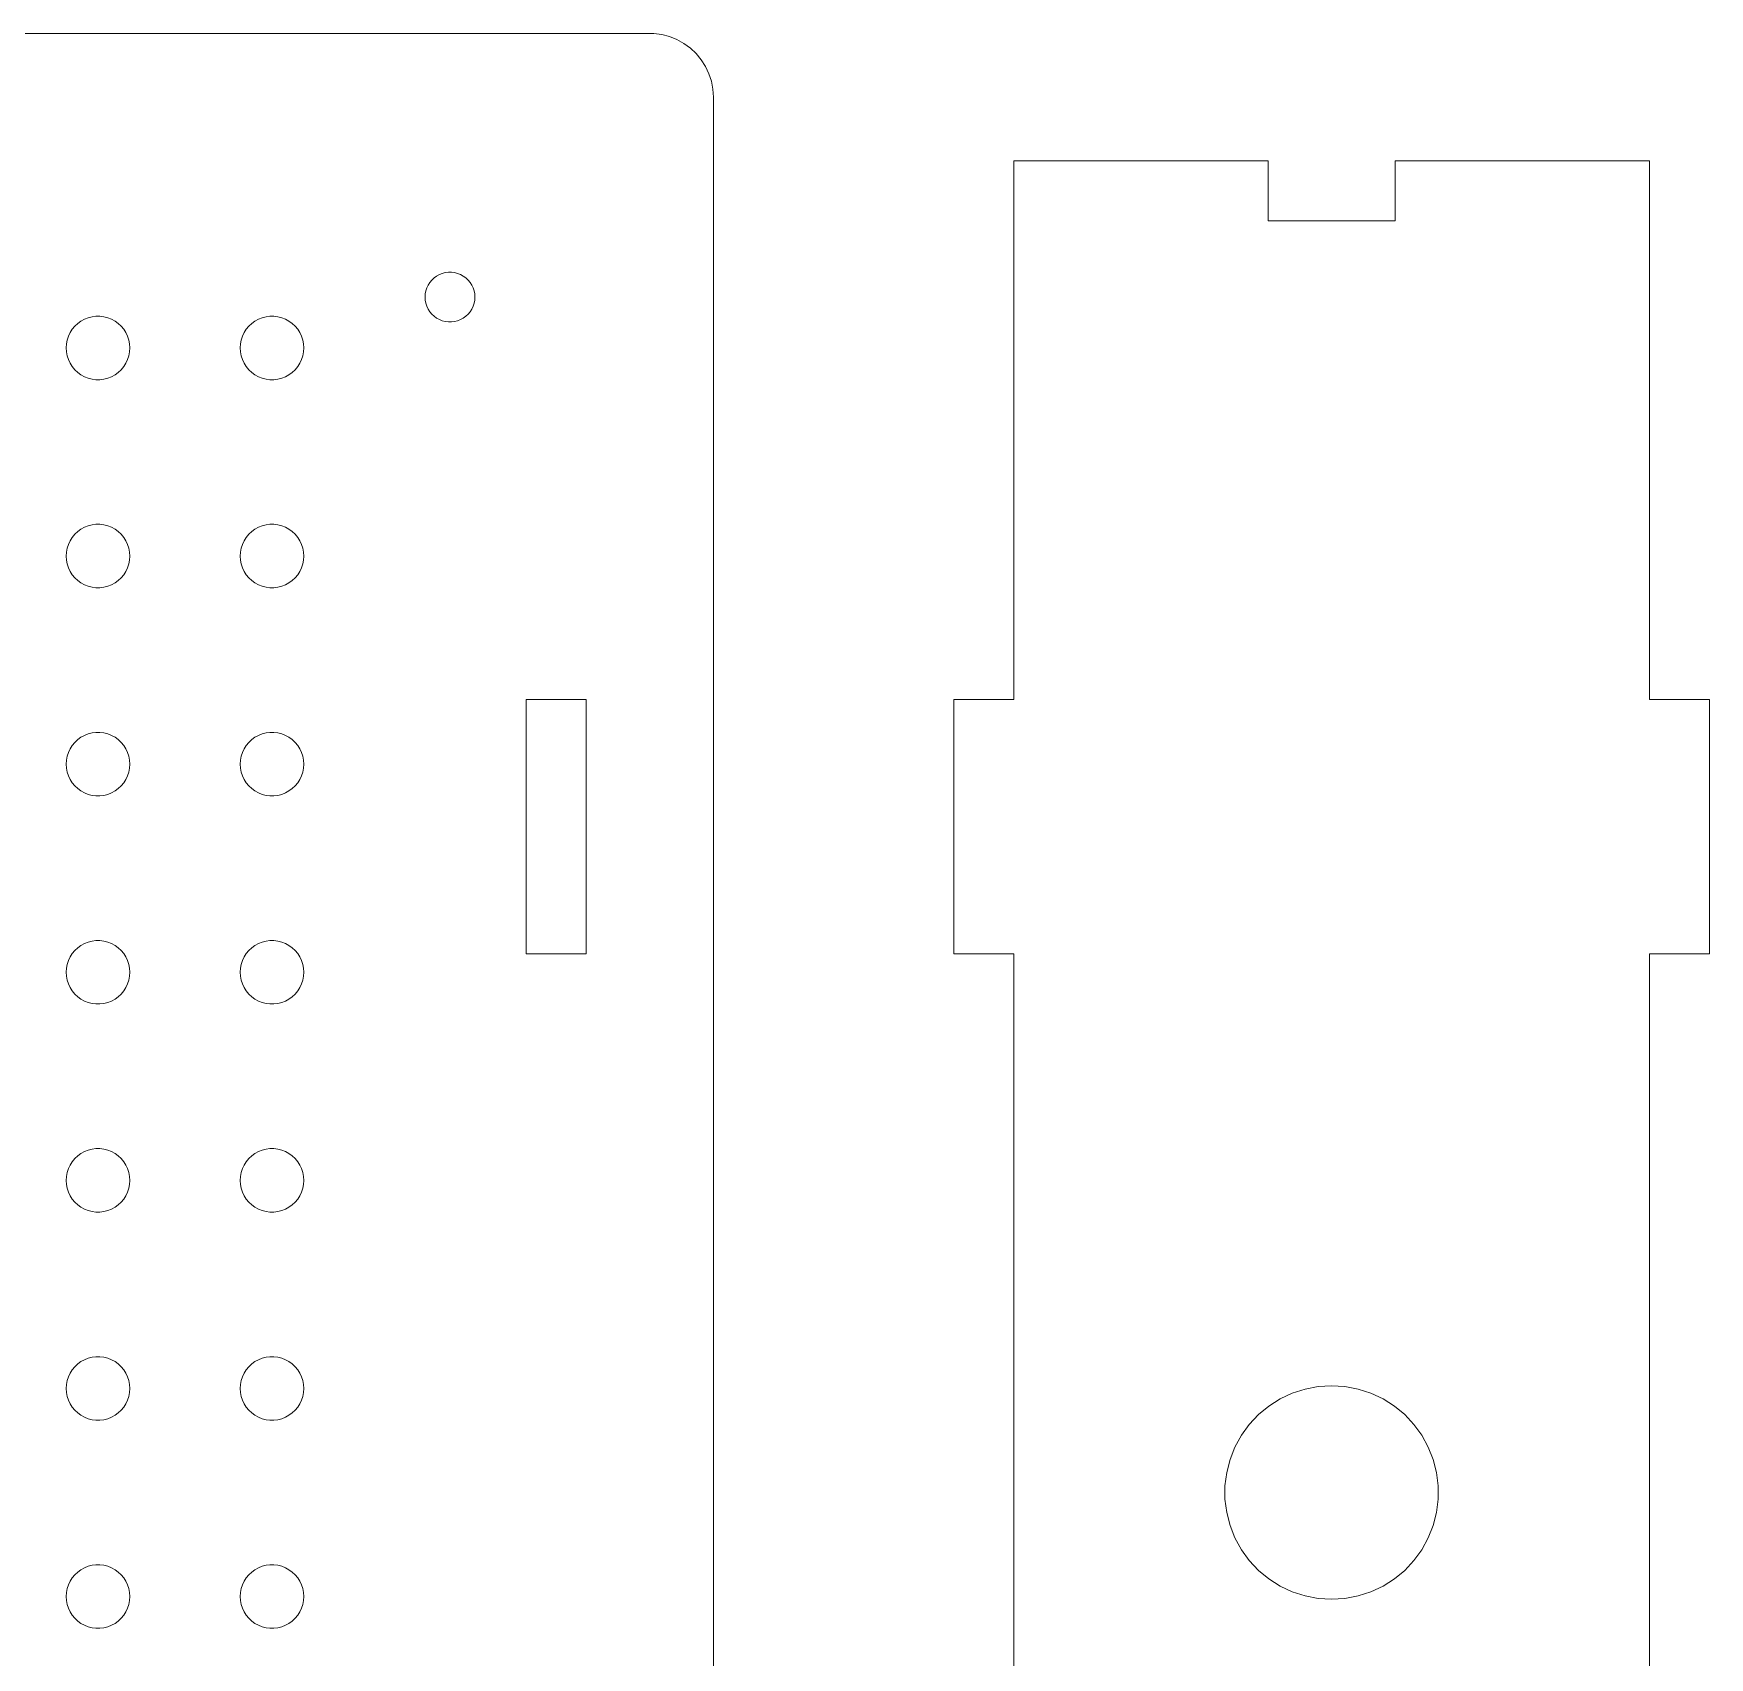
# Model space of a CAD drawing. Header units: millimetres. Extents: x -309 to 309, y -561 to 295.
# Drawn here: x 141.3 to 308.7, y -16.5 to 145.7 of the extents above; entities that cross this region are included whole.
import ezdxf

# ---------------------------------------------------------------- set-up
doc = ezdxf.new("R2010")
doc.units = ezdxf.units.MM
doc.layers.get('0').update_dxf_attribs({"linetype": 'CONTINUOUS', "lineweight": 0})

msp = doc.modelspace()

# ---------------------------------------------------------------- linework, layer by layer
for p, q in [((-202.85, 145.7), (202.85, 145.7)), ((202.85, 145.7), (202.85, 145.687)), ((202.85, 145.687), (203.249, 145.687)), ((203.249, 145.687), (204.04, 145.588)), ((204.04, 145.588), (204.812, 145.389)), ((204.812, 145.389), (205.554, 145.096)), ((205.554, 145.096), (206.253, 144.711)), ((206.253, 144.711), (206.898, 144.243)), ((206.898, 144.243), (207.479, 143.697)), ((207.479, 143.697), (207.987, 143.082)), ((207.987, 143.082), (208.415, 142.409)), ((208.415, 142.409), (208.754, 141.688)), ((208.754, 141.688), (209.001, 140.929)), ((209.001, 140.929), (209.15, 140.146)), ((209.15, 140.146), (209.2, 139.35)), ((209.2, 139.35), (209.2, -139.35)), ((239.2, 79.2), (239.2, 133)), ((239.2, 133), (264.6, 133)), ((264.6, 133), (264.6, 127)), ((277.3, 127), (277.3, 133)), ((277.3, 133), (302.7, 133)), ((302.7, 133), (302.7, 79.2)), ((264.6, 127), (277.3, 127)), ((180.566, 120.296), (180.699, 120.579)), ((180.699, 120.579), (180.866, 120.843)), ((180.866, 120.843), (181.065, 121.084)), ((181.065, 121.084), (181.293, 121.298)), ((181.293, 121.298), (181.546, 121.482)), ((181.546, 121.482), (181.82, 121.632)), ((181.82, 121.632), (182.111, 121.747)), ((182.111, 121.747), (182.414, 121.825)), ((182.414, 121.825), (182.724, 121.864)), ((182.724, 121.864), (183.036, 121.864)), ((183.036, 121.864), (183.346, 121.825)), ((183.346, 121.825), (183.649, 121.747)), ((183.649, 121.747), (183.94, 121.632)), ((183.94, 121.632), (184.214, 121.482)), ((184.214, 121.482), (184.467, 121.298)), ((184.467, 121.298), (184.695, 121.084)), ((184.695, 121.084), (184.894, 120.843)), ((184.894, 120.843), (185.061, 120.579)), ((185.061, 120.579), (185.194, 120.296)), ((180.391, 119.38), (180.41, 119.692)), ((180.41, 119.068), (180.391, 119.38)), ((180.41, 119.692), (180.469, 119.999)), ((180.469, 118.761), (180.41, 119.068)), ((180.469, 119.999), (180.566, 120.296)), ((185.194, 120.296), (185.291, 119.999)), ((185.291, 119.999), (185.35, 119.692)), ((185.35, 119.068), (185.291, 118.761)), ((185.35, 119.692), (185.369, 119.38)), ((185.369, 119.38), (185.35, 119.068)), ((146.369, 117.173), (146.74, 117.32)), ((146.74, 117.32), (147.126, 117.419)), ((147.126, 117.419), (147.522, 117.469)), ((147.522, 117.469), (147.92, 117.469)), ((147.92, 117.469), (148.316, 117.419)), ((148.316, 117.419), (148.702, 117.32)), ((148.702, 117.32), (149.073, 117.173)), ((163.748, 117.173), (164.119, 117.32)), ((164.119, 117.32), (164.505, 117.419)), ((164.505, 117.419), (164.901, 117.469)), ((164.901, 117.469), (165.299, 117.469)), ((165.299, 117.469), (165.695, 117.419)), ((165.695, 117.419), (166.081, 117.32)), ((166.081, 117.32), (166.452, 117.173)), ((180.566, 118.464), (180.469, 118.761)), ((180.699, 118.181), (180.566, 118.464)), ((180.866, 117.917), (180.699, 118.181)), ((181.065, 117.676), (180.866, 117.917)), ((181.293, 117.462), (181.065, 117.676)), ((181.546, 117.278), (181.293, 117.462)), ((181.82, 117.128), (181.546, 117.278)), ((184.214, 117.278), (183.94, 117.128)), ((184.467, 117.462), (184.214, 117.278)), ((184.695, 117.676), (184.467, 117.462)), ((184.894, 117.917), (184.695, 117.676)), ((185.061, 118.181), (184.894, 117.917)), ((185.194, 118.464), (185.061, 118.181)), ((185.291, 118.761), (185.194, 118.464)), ((144.769, 115.469), (144.939, 115.83)), ((144.939, 115.83), (145.152, 116.166)), ((145.152, 116.166), (145.407, 116.473)), ((145.407, 116.473), (145.697, 116.746)), ((145.697, 116.746), (146.02, 116.981)), ((146.02, 116.981), (146.369, 117.173)), ((149.073, 117.173), (149.422, 116.981)), ((149.422, 116.981), (149.745, 116.746)), ((149.745, 116.746), (150.036, 116.473)), ((150.036, 116.473), (150.29, 116.166)), ((150.29, 116.166), (150.503, 115.83)), ((150.503, 115.83), (150.673, 115.469)), ((162.148, 115.469), (162.318, 115.83)), ((162.318, 115.83), (162.531, 116.166)), ((162.531, 116.166), (162.786, 116.473)), ((162.786, 116.473), (163.076, 116.746)), ((163.076, 116.746), (163.399, 116.981)), ((163.399, 116.981), (163.748, 117.173)), ((166.452, 117.173), (166.801, 116.981)), ((166.801, 116.981), (167.124, 116.746)), ((167.124, 116.746), (167.414, 116.473)), ((167.414, 116.473), (167.669, 116.166)), ((167.669, 116.166), (167.882, 115.83)), ((167.882, 115.83), (168.052, 115.469)), ((182.111, 117.013), (181.82, 117.128)), ((182.414, 116.935), (182.111, 117.013)), ((182.724, 116.896), (182.414, 116.935)), ((183.036, 116.896), (182.724, 116.896)), ((183.346, 116.935), (183.036, 116.896)), ((183.649, 117.013), (183.346, 116.935)), ((183.94, 117.128), (183.649, 117.013)), ((144.546, 114.3), (144.571, 114.698)), ((144.571, 113.902), (144.546, 114.3)), ((144.571, 114.698), (144.646, 115.09)), ((144.646, 113.51), (144.571, 113.902)), ((144.646, 115.09), (144.769, 115.469)), ((150.673, 115.469), (150.796, 115.09)), ((150.796, 115.09), (150.871, 114.698)), ((150.871, 113.902), (150.796, 113.51)), ((150.871, 114.698), (150.896, 114.3)), ((150.896, 114.3), (150.871, 113.902)), ((161.925, 114.3), (161.95, 114.698)), ((161.95, 113.902), (161.925, 114.3)), ((161.95, 114.698), (162.025, 115.09)), ((162.025, 113.51), (161.95, 113.902)), ((162.025, 115.09), (162.148, 115.469)), ((168.052, 115.469), (168.175, 115.09)), ((168.175, 115.09), (168.25, 114.698)), ((168.25, 113.902), (168.175, 113.51)), ((168.25, 114.698), (168.275, 114.3)), ((168.275, 114.3), (168.25, 113.902)), ((144.769, 113.131), (144.646, 113.51)), ((144.939, 112.77), (144.769, 113.131)), ((145.152, 112.434), (144.939, 112.77)), ((145.407, 112.127), (145.152, 112.434)), ((150.29, 112.434), (150.036, 112.127)), ((150.503, 112.77), (150.29, 112.434)), ((150.673, 113.131), (150.503, 112.77)), ((150.796, 113.51), (150.673, 113.131)), ((162.148, 113.131), (162.025, 113.51)), ((162.318, 112.77), (162.148, 113.131)), ((162.531, 112.434), (162.318, 112.77)), ((162.786, 112.127), (162.531, 112.434)), ((167.669, 112.434), (167.414, 112.127)), ((167.882, 112.77), (167.669, 112.434)), ((168.052, 113.131), (167.882, 112.77)), ((168.175, 113.51), (168.052, 113.131)), ((145.697, 111.854), (145.407, 112.127)), ((146.02, 111.619), (145.697, 111.854)), ((146.369, 111.427), (146.02, 111.619)), ((146.74, 111.28), (146.369, 111.427)), ((147.126, 111.181), (146.74, 111.28)), ((147.522, 111.131), (147.126, 111.181)), ((147.92, 111.131), (147.522, 111.131)), ((148.316, 111.181), (147.92, 111.131)), ((148.702, 111.28), (148.316, 111.181)), ((149.073, 111.427), (148.702, 111.28)), ((149.422, 111.619), (149.073, 111.427)), ((149.745, 111.854), (149.422, 111.619)), ((150.036, 112.127), (149.745, 111.854)), ((163.076, 111.854), (162.786, 112.127)), ((163.399, 111.619), (163.076, 111.854)), ((163.748, 111.427), (163.399, 111.619)), ((164.119, 111.28), (163.748, 111.427)), ((164.505, 111.181), (164.119, 111.28)), ((164.901, 111.131), (164.505, 111.181)), ((165.299, 111.131), (164.901, 111.131)), ((165.695, 111.181), (165.299, 111.131)), ((166.081, 111.28), (165.695, 111.181)), ((166.452, 111.427), (166.081, 111.28)), ((166.801, 111.619), (166.452, 111.427)), ((167.124, 111.854), (166.801, 111.619)), ((167.414, 112.127), (167.124, 111.854)), ((145.152, 95.384), (145.407, 95.692)), ((145.407, 95.692), (145.697, 95.965)), ((145.697, 95.965), (146.02, 96.199)), ((146.02, 96.199), (146.369, 96.391)), ((146.369, 96.391), (146.74, 96.538)), ((146.74, 96.538), (147.126, 96.637)), ((147.126, 96.637), (147.522, 96.687)), ((147.522, 96.687), (147.92, 96.687)), ((147.92, 96.687), (148.316, 96.637)), ((148.316, 96.637), (148.702, 96.538)), ((148.702, 96.538), (149.073, 96.391)), ((149.073, 96.391), (149.422, 96.199)), ((149.422, 96.199), (149.745, 95.965)), ((149.745, 95.965), (150.036, 95.692)), ((150.036, 95.692), (150.29, 95.384)), ((162.531, 95.384), (162.786, 95.692)), ((162.786, 95.692), (163.076, 95.965)), ((163.076, 95.965), (163.399, 96.199)), ((163.399, 96.199), (163.748, 96.391)), ((163.748, 96.391), (164.119, 96.538)), ((164.119, 96.538), (164.505, 96.637)), ((164.505, 96.637), (164.901, 96.687)), ((164.901, 96.687), (165.299, 96.687)), ((165.299, 96.687), (165.695, 96.637)), ((165.695, 96.637), (166.081, 96.538)), ((166.081, 96.538), (166.452, 96.391)), ((166.452, 96.391), (166.801, 96.199)), ((166.801, 96.199), (167.124, 95.965)), ((167.124, 95.965), (167.414, 95.692)), ((167.414, 95.692), (167.669, 95.384)), ((144.546, 93.518), (144.571, 93.916)), ((144.571, 93.916), (144.646, 94.308)), ((144.646, 94.308), (144.769, 94.687)), ((144.769, 94.687), (144.939, 95.048)), ((144.939, 95.048), (145.152, 95.384)), ((150.29, 95.384), (150.503, 95.048)), ((150.503, 95.048), (150.673, 94.687)), ((150.673, 94.687), (150.796, 94.308)), ((150.796, 94.308), (150.871, 93.916)), ((150.871, 93.916), (150.896, 93.518)), ((161.925, 93.518), (161.95, 93.916)), ((161.95, 93.916), (162.025, 94.308)), ((162.025, 94.308), (162.148, 94.687)), ((162.148, 94.687), (162.318, 95.048)), ((162.318, 95.048), (162.531, 95.384)), ((167.669, 95.384), (167.882, 95.048)), ((167.882, 95.048), (168.052, 94.687)), ((168.052, 94.687), (168.175, 94.308)), ((168.175, 94.308), (168.25, 93.916)), ((168.25, 93.916), (168.275, 93.518)), ((144.571, 93.12), (144.546, 93.518)), ((144.646, 92.729), (144.571, 93.12)), ((144.769, 92.349), (144.646, 92.729)), ((144.939, 91.989), (144.769, 92.349)), ((150.673, 92.349), (150.503, 91.989)), ((150.796, 92.729), (150.673, 92.349)), ((150.871, 93.12), (150.796, 92.729)), ((150.896, 93.518), (150.871, 93.12)), ((161.95, 93.12), (161.925, 93.518)), ((162.025, 92.729), (161.95, 93.12)), ((162.148, 92.349), (162.025, 92.729)), ((162.318, 91.989), (162.148, 92.349)), ((168.052, 92.349), (167.882, 91.989)), ((168.175, 92.729), (168.052, 92.349)), ((168.25, 93.12), (168.175, 92.729)), ((168.275, 93.518), (168.25, 93.12)), ((145.152, 91.652), (144.939, 91.989)), ((145.407, 91.345), (145.152, 91.652)), ((145.697, 91.072), (145.407, 91.345)), ((146.02, 90.837), (145.697, 91.072)), ((146.369, 90.645), (146.02, 90.837)), ((146.74, 90.499), (146.369, 90.645)), ((147.126, 90.399), (146.74, 90.499)), ((148.702, 90.499), (148.316, 90.399)), ((149.073, 90.645), (148.702, 90.499)), ((149.422, 90.837), (149.073, 90.645)), ((149.745, 91.072), (149.422, 90.837)), ((150.036, 91.345), (149.745, 91.072)), ((150.29, 91.652), (150.036, 91.345)), ((150.503, 91.989), (150.29, 91.652)), ((162.531, 91.652), (162.318, 91.989)), ((162.786, 91.345), (162.531, 91.652)), ((163.076, 91.072), (162.786, 91.345)), ((163.399, 90.837), (163.076, 91.072)), ((163.748, 90.645), (163.399, 90.837)), ((164.119, 90.499), (163.748, 90.645)), ((164.505, 90.399), (164.119, 90.499)), ((166.081, 90.499), (165.695, 90.399)), ((166.452, 90.645), (166.081, 90.499)), ((166.801, 90.837), (166.452, 90.645)), ((167.124, 91.072), (166.801, 90.837)), ((167.414, 91.345), (167.124, 91.072)), ((167.669, 91.652), (167.414, 91.345)), ((167.882, 91.989), (167.669, 91.652)), ((147.522, 90.349), (147.126, 90.399)), ((147.92, 90.349), (147.522, 90.349)), ((148.316, 90.399), (147.92, 90.349)), ((164.901, 90.349), (164.505, 90.399)), ((165.299, 90.349), (164.901, 90.349)), ((165.695, 90.399), (165.299, 90.349)), ((190.5, 53.8), (190.5, 79.2)), ((190.5, 79.2), (196.5, 79.2)), ((196.5, 79.2), (196.5, 53.8)), ((233.2, 53.8), (233.2, 79.2)), ((233.2, 79.2), (239.2, 79.2)), ((302.7, 79.2), (308.7, 79.2)), ((308.7, 79.2), (308.7, 53.8)), ((145.697, 75.183), (146.02, 75.417)), ((146.02, 75.417), (146.369, 75.609)), ((146.369, 75.609), (146.74, 75.756)), ((146.74, 75.756), (147.126, 75.855)), ((147.126, 75.855), (147.522, 75.905)), ((147.522, 75.905), (147.92, 75.905)), ((147.92, 75.905), (148.316, 75.855)), ((148.316, 75.855), (148.702, 75.756)), ((148.702, 75.756), (149.073, 75.609)), ((149.073, 75.609), (149.422, 75.417)), ((149.422, 75.417), (149.745, 75.183)), ((163.076, 75.183), (163.399, 75.417)), ((163.399, 75.417), (163.748, 75.609)), ((163.748, 75.609), (164.119, 75.756)), ((164.119, 75.756), (164.505, 75.855)), ((164.505, 75.855), (164.901, 75.905)), ((164.901, 75.905), (165.299, 75.905)), ((165.299, 75.905), (165.695, 75.855)), ((165.695, 75.855), (166.081, 75.756)), ((166.081, 75.756), (166.452, 75.609)), ((166.452, 75.609), (166.801, 75.417)), ((166.801, 75.417), (167.124, 75.183)), ((144.646, 73.526), (144.769, 73.905)), ((144.769, 73.905), (144.939, 74.266)), ((144.939, 74.266), (145.152, 74.603)), ((145.152, 74.603), (145.407, 74.91)), ((145.407, 74.91), (145.697, 75.183)), ((149.745, 75.183), (150.036, 74.91)), ((150.036, 74.91), (150.29, 74.603)), ((150.29, 74.603), (150.503, 74.266)), ((150.503, 74.266), (150.673, 73.905)), ((150.673, 73.905), (150.796, 73.526)), ((162.025, 73.526), (162.148, 73.905)), ((162.148, 73.905), (162.318, 74.266)), ((162.318, 74.266), (162.531, 74.603)), ((162.531, 74.603), (162.786, 74.91)), ((162.786, 74.91), (163.076, 75.183)), ((167.124, 75.183), (167.414, 74.91)), ((167.414, 74.91), (167.669, 74.603)), ((167.669, 74.603), (167.882, 74.266)), ((167.882, 74.266), (168.052, 73.905)), ((168.052, 73.905), (168.175, 73.526)), ((144.546, 72.736), (144.571, 73.134)), ((144.571, 72.338), (144.546, 72.736)), ((144.571, 73.134), (144.646, 73.526)), ((144.646, 71.947), (144.571, 72.338)), ((150.796, 73.526), (150.871, 73.134)), ((150.871, 72.338), (150.796, 71.947)), ((150.871, 73.134), (150.896, 72.736)), ((150.896, 72.736), (150.871, 72.338)), ((161.925, 72.736), (161.95, 73.134)), ((161.95, 72.338), (161.925, 72.736)), ((161.95, 73.134), (162.025, 73.526)), ((162.025, 71.947), (161.95, 72.338)), ((168.175, 73.526), (168.25, 73.134)), ((168.25, 72.338), (168.175, 71.947)), ((168.25, 73.134), (168.275, 72.736)), ((168.275, 72.736), (168.25, 72.338)), ((144.769, 71.568), (144.646, 71.947)), ((144.939, 71.207), (144.769, 71.568)), ((145.152, 70.87), (144.939, 71.207)), ((145.407, 70.563), (145.152, 70.87)), ((145.697, 70.29), (145.407, 70.563)), ((150.036, 70.563), (149.745, 70.29)), ((150.29, 70.87), (150.036, 70.563)), ((150.503, 71.207), (150.29, 70.87)), ((150.673, 71.568), (150.503, 71.207)), ((150.796, 71.947), (150.673, 71.568)), ((162.148, 71.568), (162.025, 71.947)), ((162.318, 71.207), (162.148, 71.568)), ((162.531, 70.87), (162.318, 71.207)), ((162.786, 70.563), (162.531, 70.87)), ((163.076, 70.29), (162.786, 70.563)), ((167.414, 70.563), (167.124, 70.29)), ((167.669, 70.87), (167.414, 70.563)), ((167.882, 71.207), (167.669, 70.87)), ((168.052, 71.568), (167.882, 71.207)), ((168.175, 71.947), (168.052, 71.568)), ((146.02, 70.056), (145.697, 70.29)), ((146.369, 69.864), (146.02, 70.056)), ((146.74, 69.717), (146.369, 69.864)), ((147.126, 69.618), (146.74, 69.717)), ((147.522, 69.568), (147.126, 69.618)), ((147.92, 69.568), (147.522, 69.568)), ((148.316, 69.618), (147.92, 69.568)), ((148.702, 69.717), (148.316, 69.618)), ((149.073, 69.864), (148.702, 69.717)), ((149.422, 70.056), (149.073, 69.864)), ((149.745, 70.29), (149.422, 70.056)), ((163.399, 70.056), (163.076, 70.29)), ((163.748, 69.864), (163.399, 70.056)), ((164.119, 69.717), (163.748, 69.864)), ((164.505, 69.618), (164.119, 69.717)), ((164.901, 69.568), (164.505, 69.618)), ((165.299, 69.568), (164.901, 69.568)), ((165.695, 69.618), (165.299, 69.568)), ((166.081, 69.717), (165.695, 69.618)), ((166.452, 69.864), (166.081, 69.717)), ((166.801, 70.056), (166.452, 69.864)), ((167.124, 70.29), (166.801, 70.056)), ((144.939, 53.484), (145.152, 53.821)), ((145.152, 53.821), (145.407, 54.128)), ((145.407, 54.128), (145.697, 54.401)), ((145.697, 54.401), (146.02, 54.635)), ((146.02, 54.635), (146.369, 54.827)), ((146.369, 54.827), (146.74, 54.974)), ((146.74, 54.974), (147.126, 55.073)), ((147.126, 55.073), (147.522, 55.123)), ((147.522, 55.123), (147.92, 55.123)), ((147.92, 55.123), (148.316, 55.073)), ((148.316, 55.073), (148.702, 54.974)), ((148.702, 54.974), (149.073, 54.827)), ((149.073, 54.827), (149.422, 54.635)), ((149.422, 54.635), (149.745, 54.401)), ((149.745, 54.401), (150.036, 54.128)), ((150.036, 54.128), (150.29, 53.821)), ((150.29, 53.821), (150.503, 53.484)), ((162.318, 53.484), (162.531, 53.821)), ((162.531, 53.821), (162.786, 54.128)), ((162.786, 54.128), (163.076, 54.401)), ((163.076, 54.401), (163.399, 54.635)), ((163.399, 54.635), (163.748, 54.827)), ((163.748, 54.827), (164.119, 54.974)), ((164.119, 54.974), (164.505, 55.073)), ((164.505, 55.073), (164.901, 55.123)), ((164.901, 55.123), (165.299, 55.123)), ((165.299, 55.123), (165.695, 55.073)), ((165.695, 55.073), (166.081, 54.974)), ((166.081, 54.974), (166.452, 54.827)), ((166.452, 54.827), (166.801, 54.635)), ((166.801, 54.635), (167.124, 54.401)), ((167.124, 54.401), (167.414, 54.128)), ((167.414, 54.128), (167.669, 53.821)), ((167.669, 53.821), (167.882, 53.484)), ((196.5, 53.8), (190.5, 53.8)), ((239.2, 53.8), (233.2, 53.8)), ((239.2, -53.8), (239.2, 53.8)), ((308.7, 53.8), (302.7, 53.8)), ((302.7, 53.8), (302.7, -53.8)), ((144.546, 51.955), (144.571, 52.352)), ((144.571, 51.557), (144.546, 51.955)), ((144.571, 52.352), (144.646, 52.744)), ((144.646, 52.744), (144.769, 53.123)), ((144.769, 53.123), (144.939, 53.484)), ((150.503, 53.484), (150.673, 53.123)), ((150.673, 53.123), (150.796, 52.744)), ((150.796, 52.744), (150.871, 52.352)), ((150.871, 52.352), (150.896, 51.955)), ((150.896, 51.955), (150.871, 51.557)), ((161.925, 51.955), (161.95, 52.352)), ((161.95, 51.557), (161.925, 51.955)), ((161.95, 52.352), (162.025, 52.744)), ((162.025, 52.744), (162.148, 53.123)), ((162.148, 53.123), (162.318, 53.484)), ((167.882, 53.484), (168.052, 53.123)), ((168.052, 53.123), (168.175, 52.744)), ((168.175, 52.744), (168.25, 52.352)), ((168.25, 52.352), (168.275, 51.955)), ((168.275, 51.955), (168.25, 51.557)), ((144.646, 51.165), (144.571, 51.557)), ((144.769, 50.786), (144.646, 51.165)), ((144.939, 50.425), (144.769, 50.786)), ((145.152, 50.088), (144.939, 50.425)), ((150.503, 50.425), (150.29, 50.088)), ((150.673, 50.786), (150.503, 50.425)), ((150.796, 51.165), (150.673, 50.786)), ((150.871, 51.557), (150.796, 51.165)), ((162.025, 51.165), (161.95, 51.557)), ((162.148, 50.786), (162.025, 51.165)), ((162.318, 50.425), (162.148, 50.786)), ((162.531, 50.088), (162.318, 50.425)), ((167.882, 50.425), (167.669, 50.088)), ((168.052, 50.786), (167.882, 50.425)), ((168.175, 51.165), (168.052, 50.786)), ((168.25, 51.557), (168.175, 51.165)), ((145.407, 49.781), (145.152, 50.088)), ((145.697, 49.508), (145.407, 49.781)), ((146.02, 49.274), (145.697, 49.508)), ((146.369, 49.082), (146.02, 49.274)), ((146.74, 48.935), (146.369, 49.082)), ((147.126, 48.836), (146.74, 48.935)), ((147.522, 48.786), (147.126, 48.836)), ((147.92, 48.786), (147.522, 48.786)), ((148.316, 48.836), (147.92, 48.786)), ((148.702, 48.935), (148.316, 48.836)), ((149.073, 49.082), (148.702, 48.935)), ((149.422, 49.274), (149.073, 49.082)), ((149.745, 49.508), (149.422, 49.274)), ((150.036, 49.781), (149.745, 49.508)), ((150.29, 50.088), (150.036, 49.781)), ((162.786, 49.781), (162.531, 50.088)), ((163.076, 49.508), (162.786, 49.781)), ((163.399, 49.274), (163.076, 49.508)), ((163.748, 49.082), (163.399, 49.274)), ((164.119, 48.935), (163.748, 49.082)), ((164.505, 48.836), (164.119, 48.935)), ((164.901, 48.786), (164.505, 48.836)), ((165.299, 48.786), (164.901, 48.786)), ((165.695, 48.836), (165.299, 48.786)), ((166.081, 48.935), (165.695, 48.836)), ((166.452, 49.082), (166.081, 48.935)), ((166.801, 49.274), (166.452, 49.082)), ((167.124, 49.508), (166.801, 49.274)), ((167.414, 49.781), (167.124, 49.508)), ((167.669, 50.088), (167.414, 49.781)), ((145.407, 33.346), (145.697, 33.619)), ((145.697, 33.619), (146.02, 33.853)), ((146.02, 33.853), (146.369, 34.046)), ((146.369, 34.046), (146.74, 34.192)), ((146.74, 34.192), (147.126, 34.291)), ((147.126, 34.291), (147.522, 34.341)), ((147.522, 34.341), (147.92, 34.341)), ((147.92, 34.341), (148.316, 34.291)), ((148.316, 34.291), (148.702, 34.192)), ((148.702, 34.192), (149.073, 34.046)), ((149.073, 34.046), (149.422, 33.853)), ((149.422, 33.853), (149.745, 33.619)), ((149.745, 33.619), (150.036, 33.346)), ((162.786, 33.346), (163.076, 33.619)), ((163.076, 33.619), (163.399, 33.853)), ((163.399, 33.853), (163.748, 34.046)), ((163.748, 34.046), (164.119, 34.192)), ((164.119, 34.192), (164.505, 34.291)), ((164.505, 34.291), (164.901, 34.341)), ((164.901, 34.341), (165.299, 34.341)), ((165.299, 34.341), (165.695, 34.291)), ((165.695, 34.291), (166.081, 34.192)), ((166.081, 34.192), (166.452, 34.046)), ((166.452, 34.046), (166.801, 33.853)), ((166.801, 33.853), (167.124, 33.619)), ((167.124, 33.619), (167.414, 33.346)), ((144.571, 31.571), (144.646, 31.962)), ((144.646, 31.962), (144.769, 32.342)), ((144.769, 32.342), (144.939, 32.702)), ((144.939, 32.702), (145.152, 33.039)), ((145.152, 33.039), (145.407, 33.346)), ((150.036, 33.346), (150.29, 33.039)), ((150.29, 33.039), (150.503, 32.702)), ((150.503, 32.702), (150.673, 32.342)), ((150.673, 32.342), (150.796, 31.962)), ((150.796, 31.962), (150.871, 31.571)), ((161.95, 31.571), (162.025, 31.962)), ((162.025, 31.962), (162.148, 32.342)), ((162.148, 32.342), (162.318, 32.702)), ((162.318, 32.702), (162.531, 33.039)), ((162.531, 33.039), (162.786, 33.346)), ((167.414, 33.346), (167.669, 33.039)), ((167.669, 33.039), (167.882, 32.702)), ((167.882, 32.702), (168.052, 32.342)), ((168.052, 32.342), (168.175, 31.962)), ((168.175, 31.962), (168.25, 31.571)), ((144.546, 31.173), (144.571, 31.571)), ((144.571, 30.775), (144.546, 31.173)), ((144.646, 30.383), (144.571, 30.775)), ((144.769, 30.004), (144.646, 30.383)), ((150.796, 30.383), (150.673, 30.004)), ((150.871, 30.775), (150.796, 30.383)), ((150.871, 31.571), (150.896, 31.173)), ((150.896, 31.173), (150.871, 30.775)), ((161.925, 31.173), (161.95, 31.571)), ((161.95, 30.775), (161.925, 31.173)), ((162.025, 30.383), (161.95, 30.775)), ((162.148, 30.004), (162.025, 30.383)), ((168.175, 30.383), (168.052, 30.004)), ((168.25, 30.775), (168.175, 30.383)), ((168.25, 31.571), (168.275, 31.173)), ((168.275, 31.173), (168.25, 30.775)), ((144.939, 29.643), (144.769, 30.004)), ((145.152, 29.307), (144.939, 29.643)), ((145.407, 28.999), (145.152, 29.307)), ((145.697, 28.726), (145.407, 28.999)), ((146.02, 28.492), (145.697, 28.726)), ((146.369, 28.3), (146.02, 28.492)), ((149.422, 28.492), (149.073, 28.3)), ((149.745, 28.726), (149.422, 28.492)), ((150.036, 28.999), (149.745, 28.726)), ((150.29, 29.307), (150.036, 28.999)), ((150.503, 29.643), (150.29, 29.307)), ((150.673, 30.004), (150.503, 29.643)), ((162.318, 29.643), (162.148, 30.004)), ((162.531, 29.307), (162.318, 29.643)), ((162.786, 28.999), (162.531, 29.307)), ((163.076, 28.726), (162.786, 28.999)), ((163.399, 28.492), (163.076, 28.726)), ((163.748, 28.3), (163.399, 28.492)), ((166.801, 28.492), (166.452, 28.3)), ((167.124, 28.726), (166.801, 28.492)), ((167.414, 28.999), (167.124, 28.726)), ((167.669, 29.307), (167.414, 28.999)), ((167.882, 29.643), (167.669, 29.307)), ((168.052, 30.004), (167.882, 29.643)), ((146.74, 28.153), (146.369, 28.3)), ((147.126, 28.054), (146.74, 28.153)), ((147.522, 28.004), (147.126, 28.054)), ((147.92, 28.004), (147.522, 28.004)), ((148.316, 28.054), (147.92, 28.004)), ((148.702, 28.153), (148.316, 28.054)), ((149.073, 28.3), (148.702, 28.153)), ((164.119, 28.153), (163.748, 28.3)), ((164.505, 28.054), (164.119, 28.153)), ((164.901, 28.004), (164.505, 28.054)), ((165.299, 28.004), (164.901, 28.004)), ((165.695, 28.054), (165.299, 28.004)), ((166.081, 28.153), (165.695, 28.054)), ((166.452, 28.3), (166.081, 28.153)), ((146.369, 13.264), (146.74, 13.411)), ((146.74, 13.411), (147.126, 13.51)), ((147.126, 13.51), (147.522, 13.56)), ((147.522, 13.56), (147.92, 13.56)), ((147.92, 13.56), (148.316, 13.51)), ((148.316, 13.51), (148.702, 13.411)), ((148.702, 13.411), (149.073, 13.264)), ((163.748, 13.264), (164.119, 13.411)), ((164.119, 13.411), (164.505, 13.51)), ((164.505, 13.51), (164.901, 13.56)), ((164.901, 13.56), (165.299, 13.56)), ((165.299, 13.56), (165.695, 13.51)), ((165.695, 13.51), (166.081, 13.411)), ((166.081, 13.411), (166.452, 13.264)), ((144.769, 11.56), (144.939, 11.92)), ((144.939, 11.92), (145.152, 12.257)), ((145.152, 12.257), (145.407, 12.564)), ((145.407, 12.564), (145.697, 12.837)), ((145.697, 12.837), (146.02, 13.072)), ((146.02, 13.072), (146.369, 13.264)), ((149.073, 13.264), (149.422, 13.072)), ((149.422, 13.072), (149.745, 12.837)), ((149.745, 12.837), (150.036, 12.564)), ((150.036, 12.564), (150.29, 12.257)), ((150.29, 12.257), (150.503, 11.92)), ((150.503, 11.92), (150.673, 11.56)), ((162.148, 11.56), (162.318, 11.92)), ((162.318, 11.92), (162.531, 12.257)), ((162.531, 12.257), (162.786, 12.564)), ((162.786, 12.564), (163.076, 12.837)), ((163.076, 12.837), (163.399, 13.072)), ((163.399, 13.072), (163.748, 13.264)), ((166.452, 13.264), (166.801, 13.072)), ((166.801, 13.072), (167.124, 12.837)), ((167.124, 12.837), (167.414, 12.564)), ((167.414, 12.564), (167.669, 12.257)), ((167.669, 12.257), (167.882, 11.92)), ((167.882, 11.92), (168.052, 11.56)), ((144.546, 10.391), (144.571, 10.789)), ((144.571, 9.993), (144.546, 10.391)), ((144.571, 10.789), (144.646, 11.181)), ((144.646, 11.181), (144.769, 11.56)), ((150.673, 11.56), (150.796, 11.181)), ((150.796, 11.181), (150.871, 10.789)), ((150.871, 10.789), (150.896, 10.391)), ((150.896, 10.391), (150.871, 9.993)), ((161.925, 10.391), (161.95, 10.789)), ((161.95, 9.993), (161.925, 10.391)), ((161.95, 10.789), (162.025, 11.181)), ((162.025, 11.181), (162.148, 11.56)), ((168.052, 11.56), (168.175, 11.181)), ((168.175, 11.181), (168.25, 10.789)), ((168.25, 10.789), (168.275, 10.391)), ((168.275, 10.391), (168.25, 9.993)), ((267.023, 9.919), (268.297, 10.333)), ((268.297, 10.333), (269.613, 10.584)), ((269.613, 10.584), (270.95, 10.668)), ((270.95, 10.668), (272.287, 10.584)), ((272.287, 10.584), (273.603, 10.333)), ((273.603, 10.333), (274.877, 9.919)), ((144.646, 9.601), (144.571, 9.993)), ((144.769, 9.222), (144.646, 9.601)), ((144.939, 8.861), (144.769, 9.222)), ((145.152, 8.525), (144.939, 8.861)), ((145.407, 8.217), (145.152, 8.525)), ((150.29, 8.525), (150.036, 8.217)), ((150.503, 8.861), (150.29, 8.525)), ((150.673, 9.222), (150.503, 8.861)), ((150.796, 9.601), (150.673, 9.222)), ((150.871, 9.993), (150.796, 9.601)), ((162.025, 9.601), (161.95, 9.993)), ((162.148, 9.222), (162.025, 9.601)), ((162.318, 8.861), (162.148, 9.222)), ((162.531, 8.525), (162.318, 8.861)), ((162.786, 8.217), (162.531, 8.525)), ((167.669, 8.525), (167.414, 8.217)), ((167.882, 8.861), (167.669, 8.525)), ((168.052, 9.222), (167.882, 8.861)), ((168.175, 9.601), (168.052, 9.222)), ((168.25, 9.993), (168.175, 9.601)), ((263.647, 7.777), (264.68, 8.631)), ((264.68, 8.631), (265.811, 9.348)), ((265.811, 9.348), (267.023, 9.919)), ((274.877, 9.919), (276.089, 9.348)), ((276.089, 9.348), (277.22, 8.631)), ((277.22, 8.631), (278.253, 7.777)), ((145.697, 7.945), (145.407, 8.217)), ((146.02, 7.71), (145.697, 7.945)), ((146.369, 7.518), (146.02, 7.71)), ((146.74, 7.371), (146.369, 7.518)), ((147.126, 7.272), (146.74, 7.371)), ((147.522, 7.222), (147.126, 7.272)), ((147.92, 7.222), (147.522, 7.222)), ((148.316, 7.272), (147.92, 7.222)), ((148.702, 7.371), (148.316, 7.272)), ((149.073, 7.518), (148.702, 7.371)), ((149.422, 7.71), (149.073, 7.518)), ((149.745, 7.945), (149.422, 7.71)), ((150.036, 8.217), (149.745, 7.945)), ((163.076, 7.945), (162.786, 8.217)), ((163.399, 7.71), (163.076, 7.945)), ((163.748, 7.518), (163.399, 7.71)), ((164.119, 7.371), (163.748, 7.518)), ((164.505, 7.272), (164.119, 7.371)), ((164.901, 7.222), (164.505, 7.272)), ((165.299, 7.222), (164.901, 7.222)), ((165.695, 7.272), (165.299, 7.222)), ((166.081, 7.371), (165.695, 7.272)), ((166.452, 7.518), (166.081, 7.371)), ((166.801, 7.71), (166.452, 7.518)), ((167.124, 7.945), (166.801, 7.71)), ((167.414, 8.217), (167.124, 7.945)), ((261.943, 5.716), (262.73, 6.8)), ((262.73, 6.8), (263.647, 7.777)), ((278.253, 7.777), (279.17, 6.8)), ((279.17, 6.8), (279.957, 5.716)), ((261.297, 4.542), (261.943, 5.716)), ((279.957, 5.716), (280.603, 4.542)), ((260.804, 3.297), (261.297, 4.542)), ((280.603, 4.542), (281.096, 3.297)), ((260.303, 0.67), (260.471, 1.999)), ((260.471, 1.999), (260.804, 3.297)), ((281.096, 3.297), (281.429, 1.999)), ((281.429, 1.999), (281.597, 0.67)), ((260.303, -0.67), (260.303, 0.67)), ((281.597, 0.67), (281.597, -0.67)), ((260.471, -1.999), (260.303, -0.67)), ((281.597, -0.67), (281.429, -1.999)), ((260.804, -3.297), (260.471, -1.999)), ((261.297, -4.542), (260.804, -3.297)), ((281.096, -3.297), (280.603, -4.542)), ((281.429, -1.999), (281.096, -3.297)), ((261.943, -5.716), (261.297, -4.542)), ((280.603, -4.542), (279.957, -5.716)), ((262.73, -6.8), (261.943, -5.716)), ((279.957, -5.716), (279.17, -6.8)), ((145.152, -8.525), (145.407, -8.217)), ((145.407, -8.217), (145.697, -7.945)), ((145.697, -7.945), (146.02, -7.71)), ((146.02, -7.71), (146.369, -7.518)), ((146.369, -7.518), (146.74, -7.371)), ((146.74, -7.371), (147.126, -7.272)), ((147.126, -7.272), (147.522, -7.222)), ((147.522, -7.222), (147.92, -7.222)), ((147.92, -7.222), (148.316, -7.272)), ((148.316, -7.272), (148.702, -7.371)), ((148.702, -7.371), (149.073, -7.518)), ((149.073, -7.518), (149.422, -7.71)), ((149.422, -7.71), (149.745, -7.945)), ((149.745, -7.945), (150.036, -8.217)), ((150.036, -8.217), (150.29, -8.525)), ((162.531, -8.525), (162.786, -8.217)), ((162.786, -8.217), (163.076, -7.945)), ((163.076, -7.945), (163.399, -7.71)), ((163.399, -7.71), (163.748, -7.518)), ((163.748, -7.518), (164.119, -7.371)), ((164.119, -7.371), (164.505, -7.272)), ((164.505, -7.272), (164.901, -7.222)), ((164.901, -7.222), (165.299, -7.222)), ((165.299, -7.222), (165.695, -7.272)), ((165.695, -7.272), (166.081, -7.371)), ((166.081, -7.371), (166.452, -7.518)), ((166.452, -7.518), (166.801, -7.71)), ((166.801, -7.71), (167.124, -7.945)), ((167.124, -7.945), (167.414, -8.217)), ((167.414, -8.217), (167.669, -8.525)), ((263.647, -7.777), (262.73, -6.8)), ((264.68, -8.631), (263.647, -7.777)), ((278.253, -7.777), (277.22, -8.631)), ((279.17, -6.8), (278.253, -7.777)), ((144.546, -10.391), (144.571, -9.993)), ((144.571, -9.993), (144.646, -9.601)), ((144.646, -9.601), (144.769, -9.222)), ((144.769, -9.222), (144.939, -8.861)), ((144.939, -8.861), (145.152, -8.525)), ((150.29, -8.525), (150.503, -8.861)), ((150.503, -8.861), (150.673, -9.222)), ((150.673, -9.222), (150.796, -9.601)), ((150.796, -9.601), (150.871, -9.993)), ((150.871, -9.993), (150.896, -10.391)), ((161.925, -10.391), (161.95, -9.993)), ((161.95, -9.993), (162.025, -9.601)), ((162.025, -9.601), (162.148, -9.222)), ((162.148, -9.222), (162.318, -8.861)), ((162.318, -8.861), (162.531, -8.525)), ((167.669, -8.525), (167.882, -8.861)), ((167.882, -8.861), (168.052, -9.222)), ((168.052, -9.222), (168.175, -9.601)), ((168.175, -9.601), (168.25, -9.993)), ((168.25, -9.993), (168.275, -10.391)), ((265.811, -9.348), (264.68, -8.631)), ((267.023, -9.919), (265.811, -9.348)), ((268.297, -10.333), (267.023, -9.919)), ((274.877, -9.919), (273.603, -10.333)), ((276.089, -9.348), (274.877, -9.919)), ((277.22, -8.631), (276.089, -9.348)), ((144.571, -10.789), (144.546, -10.391)), ((144.646, -11.181), (144.571, -10.789)), ((144.769, -11.56), (144.646, -11.181)), ((144.939, -11.92), (144.769, -11.56)), ((150.673, -11.56), (150.503, -11.92)), ((150.796, -11.181), (150.673, -11.56)), ((150.871, -10.789), (150.796, -11.181)), ((150.896, -10.391), (150.871, -10.789)), ((161.95, -10.789), (161.925, -10.391)), ((162.025, -11.181), (161.95, -10.789)), ((162.148, -11.56), (162.025, -11.181)), ((162.318, -11.92), (162.148, -11.56)), ((168.052, -11.56), (167.882, -11.92)), ((168.175, -11.181), (168.052, -11.56)), ((168.25, -10.789), (168.175, -11.181)), ((168.275, -10.391), (168.25, -10.789)), ((269.613, -10.584), (268.297, -10.333)), ((270.95, -10.668), (269.613, -10.584)), ((272.287, -10.584), (270.95, -10.668)), ((273.603, -10.333), (272.287, -10.584)), ((145.152, -12.257), (144.939, -11.92)), ((145.407, -12.564), (145.152, -12.257)), ((145.697, -12.837), (145.407, -12.564)), ((146.02, -13.072), (145.697, -12.837)), ((146.369, -13.264), (146.02, -13.072)), ((146.74, -13.411), (146.369, -13.264)), ((149.073, -13.264), (148.702, -13.411)), ((149.422, -13.072), (149.073, -13.264)), ((149.745, -12.837), (149.422, -13.072)), ((150.036, -12.564), (149.745, -12.837)), ((150.29, -12.257), (150.036, -12.564)), ((150.503, -11.92), (150.29, -12.257)), ((162.531, -12.257), (162.318, -11.92)), ((162.786, -12.564), (162.531, -12.257)), ((163.076, -12.837), (162.786, -12.564)), ((163.399, -13.072), (163.076, -12.837)), ((163.748, -13.264), (163.399, -13.072)), ((164.119, -13.411), (163.748, -13.264)), ((166.452, -13.264), (166.081, -13.411)), ((166.801, -13.072), (166.452, -13.264)), ((167.124, -12.837), (166.801, -13.072)), ((167.414, -12.564), (167.124, -12.837)), ((167.669, -12.257), (167.414, -12.564)), ((167.882, -11.92), (167.669, -12.257)), ((147.126, -13.51), (146.74, -13.411)), ((147.522, -13.56), (147.126, -13.51)), ((147.92, -13.56), (147.522, -13.56)), ((148.316, -13.51), (147.92, -13.56)), ((148.702, -13.411), (148.316, -13.51)), ((164.505, -13.51), (164.119, -13.411)), ((164.901, -13.56), (164.505, -13.51)), ((165.299, -13.56), (164.901, -13.56)), ((165.695, -13.51), (165.299, -13.56)), ((166.081, -13.411), (165.695, -13.51))]:
    msp.add_line(p, q)

doc.saveas('drawing.dxf')
